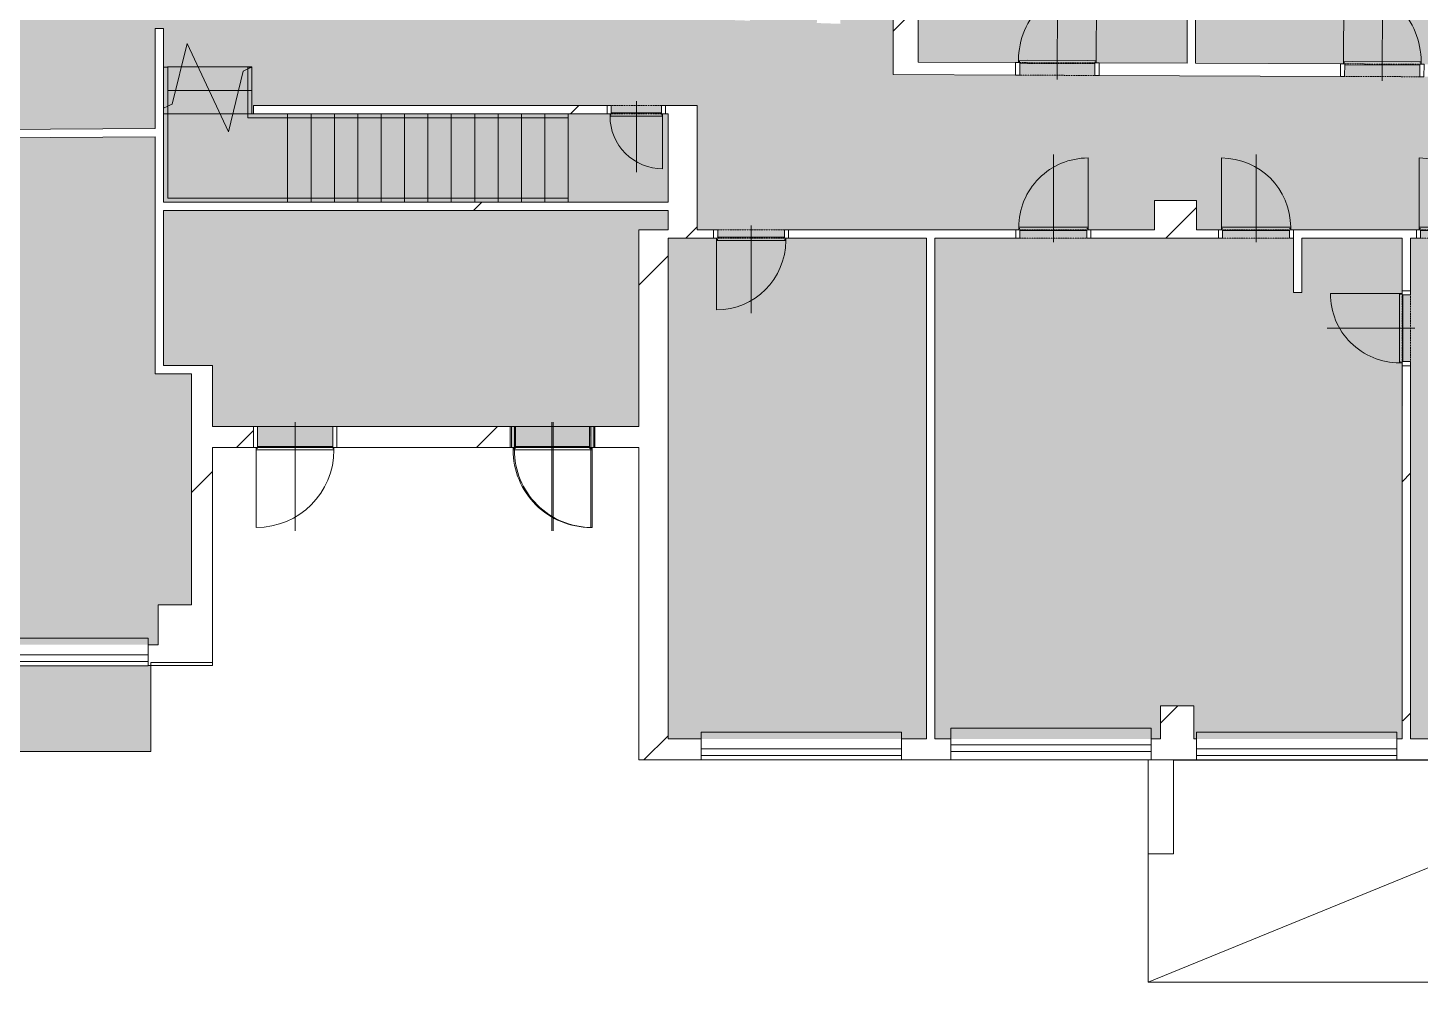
# Model space of a CAD drawing. Header units: millimetres. Extents: x -2665 to 226309, y -45352 to 20466.
# Drawn here: x 107644 to 124318, y -31726 to -20293 of the extents above; entities that cross this region are included whole.
import ezdxf

# ---------------------------------------------------------------- set-up
doc = ezdxf.new("R2010")
doc.units = ezdxf.units.MM
doc.linetypes.add('Čerchovaná se dvěma tečkami', pattern=[2.59, 1, -0.53, 0, -0.53, 0, -0.53])
for name, color, linetype, lineweight in [('A-DETL-GENF', 92, 'Continuous', 13), ('A-DETL-THIN', 151, 'Continuous', 13), ('A-DOOR', 31, 'Continuous', 13), ('A-DOOR-FRAM', 31, 'Continuous', 9), ('A-FLOR', 192, 'Continuous', 13), ('A-FLOR-HRAL', 11, 'Continuous', 13), ('A-GENM', 13, 'Continuous', 13), ('A-GLAZ', 151, 'Continuous', 13), ('A-WALL', 113, 'Continuous', 13), ('A-WALL-PATT', 111, 'Continuous', 9), ('S-COLS', 52, 'Continuous', 13), ('S-STRS', 31, 'Continuous', 13), ('S-STRS-MBND', 31, 'Continuous', 9)]:
    doc.layers.add(name, color=color, linetype=linetype, lineweight=lineweight)
pattern_1 = [(45, (92359, 0), (-7184.2, 7184.2), []), (45, (95233, -3e-12), (-7184.2, 7184.2), []), (45, (100980, -7e-12), (-4310.5, 10058), [4064, -2032, 67.06, -1964.94])]

# ---------------------------------------------------------------- blocks, each defined once
blk = doc.blocks.new('DVERE_1k_oblozka - DD03_01_800x1970_koupelna-1549492-Mapka _ závislý 14')
at = {"layer": 'A-DOOR', "lineweight": 9}
for p, q in [((-450, 53), (-400, 53)), ((-450, -47), (-450, 53)), ((-400, 53), (-400, -47)), ((0, 103), (0, -947)), ((400, 53), (450, 53)), ((400, -47), (400, 53)), ((450, 53), (450, -47)), ((-400, -47), (-450, -47)), ((-415, -47), (-415, -907)), ((-415, -62), (-400, -62)), ((-415, -77), (-415, -62)), ((415, -77), (-415, -77)), ((-400, -37), (400, -37)), ((305, -77), (-305, -77)), ((450, -47), (400, -47)), ((400, -62), (415, -62)), ((415, -77), (415, -47)), ((415, -62), (415, -77))]:
    blk.add_line(p, q, dxfattribs=at)
at = {"layer": 'A-DOOR', "linetype": 'Čerchovaná se dvěma tečkami', "lineweight": 9}
for p, q in [((-400, 53), (400, 53)), ((-400, -47), (400, -47))]:
    blk.add_line(p, q, dxfattribs=at)
at = {"layer": 'A-DOOR', "lineweight": 9}
blk.add_arc((-415, -77), 830, 270, 0, dxfattribs=at)
at = {"layer": 'A-DOOR-FRAM'}
for p, q in [((-450, 53), (-400, 53)), ((-400, 53), (-400, -47)), ((400, -47), (400, 53)), ((450, 53), (400, 53)), ((-400, -47), (-450, -47)), ((400, -47), (450, -47))]:
    blk.add_line(p, q, dxfattribs=at)
blk = doc.blocks.new('DVERE_1k_oblozka - DD03_01_900x1970_koupelna-1549502-Mapka _ závislý 14')
at = {"layer": 'A-DOOR', "lineweight": 9}
for p, q in [((-500, 78), (-450, 78)), ((-500, -72), (-500, 78)), ((-450, 78), (-450, -72)), ((0, 128), (0, -1072)), ((450, 78), (500, 78)), ((450, -72), (450, 78)), ((500, 78), (500, -72)), ((-450, -72), (-500, -72)), ((-465, -72), (-465, -1032)), ((-465, -87), (-450, -87)), ((-465, -102), (-465, -87)), ((465, -102), (-465, -102)), ((-450, -62), (450, -62)), ((355, -102), (-355, -102)), ((500, -72), (450, -72)), ((450, -87), (465, -87)), ((465, -102), (465, -72)), ((465, -87), (465, -102))]:
    blk.add_line(p, q, dxfattribs=at)
at = {"layer": 'A-DOOR', "linetype": 'Čerchovaná se dvěma tečkami', "lineweight": 9}
for p, q in [((-450, 78), (450, 78)), ((-450, -72), (450, -72))]:
    blk.add_line(p, q, dxfattribs=at)
at = {"layer": 'A-DOOR', "lineweight": 9}
blk.add_arc((-465, -102), 930, 270, 0, dxfattribs=at)
at = {"layer": 'A-DOOR-FRAM'}
for p, q in [((-500, 78), (-450, 78)), ((-450, 78), (-450, -72)), ((450, -72), (450, 78)), ((500, 78), (450, 78)), ((-450, -72), (-500, -72)), ((450, -72), (500, -72))]:
    blk.add_line(p, q, dxfattribs=at)
blk = doc.blocks.new('OKNO_2k_nadsvetlik - OKNO_2k_nadsvetlik 2400 x 1750-1972477-Mapka _ závislý 14')
at = {"layer": 'A-GLAZ', "color": 41, "lineweight": 9}
for p, q in [((-1200, 126), (1200, 126)), ((-1200, 25), (-1200, 126)), ((1200, 25), (-1200, 25)), ((-1200, 25), (1200, 25)), ((-1200, -55), (-1200, 25)), ((1200, 126), (1200, 25)), ((1200, 25), (1200, -55)), ((1200, -55), (-1200, -55))]:
    blk.add_line(p, q, dxfattribs=at)
blk = doc.blocks.new('parapet s nosem_vnitní - parapet s nosem_vnitní-V107-Mapka _ závislý 14')
at = {"layer": 'A-GENM', "color": 41, "lineweight": 9}
for p, q in [((-1200, -190), (-1200, 0)), ((1200, 0), (1200, -190)), ((-1200, -190), (-1200, -200)), ((-1200, -200), (1200, -200)), ((-1200, -200), (1200, -200)), ((1200, -200), (1200, -190))]:
    blk.add_line(p, q, dxfattribs=at)
blk = doc.blocks.new('OKNO_2k_nadsvetlik - OKNO_2k_nadsvetlik 2400 x 1750-1972492-Mapka _ závislý 14')
at = {"layer": 'A-GLAZ', "lineweight": 9}
for p, q in [((-1200, 126), (1200, 126)), ((-1200, 75), (-1200, 126)), ((1200, 75), (-1200, 75)), ((-1200, 75), (1200, 75)), ((-1200, -5), (-1200, 75)), ((1200, 126), (1200, 75)), ((1200, 75), (1200, -5)), ((1200, -5), (-1200, -5))]:
    blk.add_line(p, q, dxfattribs=at)
blk = doc.blocks.new('parapet s nosem_vnitní - parapet s nosem_vnitní-1280305-Mapka _ závislý 14')
at = {"layer": 'A-GENM', "lineweight": 9}
for p, q in [((-1200, -190), (-1200, 0)), ((1200, 0), (1200, -190)), ((-1200, -190), (-1200, -200)), ((-1200, -200), (1200, -200)), ((-1200, -200), (1200, -200)), ((1200, -200), (1200, -190))]:
    blk.add_line(p, q, dxfattribs=at)
blk = doc.blocks.new('OKNO_2k_nadsvetlik - OKNO_2k_nadsvetlik 2400 x 1800-2039437-Mapka _ závislý 14')
at = {"layer": 'A-GLAZ', "lineweight": 9}
for p, q in [((-1200, 126), (1200, 126)), ((-1200, 75), (-1200, 126)), ((1200, 75), (-1200, 75)), ((-1200, 75), (1200, 75)), ((-1200, -5), (-1200, 75)), ((1200, 126), (1200, 75)), ((1200, 75), (1200, -5)), ((1200, -5), (-1200, -5))]:
    blk.add_line(p, q, dxfattribs=at)
blk = doc.blocks.new('OKNO_2k_nadsvetlik - OKNO_2k_nadsvetlik 2400 x 1850-1972490-Mapka _ závislý 14')
at = {"layer": 'A-GLAZ', "lineweight": 9}
for p, q in [((-1200, 5), (1200, 5)), ((-1200, -75), (-1200, 5)), ((1200, 5), (1200, -75)), ((-1200, -75), (1200, -75)), ((-1200, -126), (-1200, -75)), ((1200, -75), (-1200, -75)), ((1200, -126), (-1200, -126)), ((1200, -75), (1200, -126))]:
    blk.add_line(p, q, dxfattribs=at)
blk = doc.blocks.new('parapet s nosem_vnitní - parapet s nosem_vnitní-V126-Mapka _ závislý 14')
at = {"layer": 'A-GENM', "lineweight": 9}
for p, q in [((1200, 200), (-1200, 200)), ((-1200, 200), (-1200, 190)), ((1200, 200), (-1200, 200)), ((-1200, 0), (-1200, 190)), ((1200, 190), (1200, 200)), ((1200, 190), (1200, 0))]:
    blk.add_line(p, q, dxfattribs=at)
blk = doc.blocks.new('DVERE_1k_oblozka - DD03_01_900x1970_koupelna-1549503-Mapka _ závislý 14')
at = {"layer": 'A-DOOR', "lineweight": 9}
for p, q in [((-465, 72), (-465, 1032)), ((0, -128), (0, 1072)), ((-450, 72), (-500, 72)), ((-500, 72), (-500, -78)), ((465, 102), (-465, 102)), ((-465, 102), (-465, 87)), ((-465, 87), (-450, 87)), ((-450, -78), (-450, 72)), ((-450, 62), (450, 62)), ((355, 102), (-355, 102)), ((450, 87), (465, 87)), ((500, 72), (450, 72)), ((450, 72), (450, -78)), ((465, 87), (465, 102)), ((465, 102), (465, 72)), ((500, -78), (500, 72)), ((-500, -78), (-450, -78)), ((450, -78), (500, -78))]:
    blk.add_line(p, q, dxfattribs=at)
at = {"layer": 'A-DOOR', "linetype": 'Čerchovaná se dvěma tečkami', "lineweight": 9}
for p, q in [((-450, 72), (450, 72)), ((-450, -78), (450, -78))]:
    blk.add_line(p, q, dxfattribs=at)
at = {"layer": 'A-DOOR', "lineweight": 9}
blk.add_arc((-465, 102), 930, 360, 90, dxfattribs=at)
at = {"layer": 'A-DOOR-FRAM'}
for p, q in [((-450, 72), (-500, 72)), ((-450, -78), (-450, 72)), ((450, 72), (450, -78)), ((450, 72), (500, 72)), ((-500, -78), (-450, -78)), ((500, -78), (450, -78))]:
    blk.add_line(p, q, dxfattribs=at)
blk = doc.blocks.new('DVERE_1k_oblozka - DD03_01_800x1970_koupelna-1549498-Mapka _ závislý 14')
at = {"layer": 'A-DOOR', "lineweight": 9}
for p, q in [((-415, 47), (-415, 907)), ((0, -103), (0, 947)), ((-400, 47), (-450, 47)), ((-450, 47), (-450, -53)), ((415, 77), (-415, 77)), ((-415, 77), (-415, 62)), ((-415, 62), (-400, 62)), ((-400, -53), (-400, 47)), ((-400, 37), (400, 37)), ((305, 77), (-305, 77)), ((400, 62), (415, 62)), ((450, 47), (400, 47)), ((400, 47), (400, -53)), ((415, 62), (415, 77)), ((415, 77), (415, 47)), ((450, -53), (450, 47)), ((-450, -53), (-400, -53)), ((400, -53), (450, -53))]:
    blk.add_line(p, q, dxfattribs=at)
at = {"layer": 'A-DOOR', "linetype": 'Čerchovaná se dvěma tečkami', "lineweight": 9}
for p, q in [((-400, 47), (400, 47)), ((-400, -53), (400, -53))]:
    blk.add_line(p, q, dxfattribs=at)
at = {"layer": 'A-DOOR', "lineweight": 9}
blk.add_arc((-415, 77), 830, 360, 90, dxfattribs=at)
at = {"layer": 'A-DOOR-FRAM'}
for p, q in [((-400, 47), (-450, 47)), ((-400, -53), (-400, 47)), ((400, 47), (400, -53)), ((400, 47), (450, 47)), ((-450, -53), (-400, -53)), ((450, -53), (400, -53))]:
    blk.add_line(p, q, dxfattribs=at)
blk = doc.blocks.new('DVERE_1k_oblozka - DD03_01_600x1970_koupelna-1549500-Mapka _ závislý 14')
at = {"layer": 'A-DOOR', "lineweight": 9}
for p, q in [((-315, 47), (-315, 707)), ((0, -103), (0, 747)), ((-300, 47), (-350, 47)), ((-350, 47), (-350, -53)), ((315, 77), (-315, 77)), ((-315, 77), (-315, 62)), ((-315, 62), (-300, 62)), ((-300, -53), (-300, 47)), ((-300, 37), (300, 37)), ((205, 77), (-205, 77)), ((300, 62), (315, 62)), ((350, 47), (300, 47)), ((300, 47), (300, -53)), ((315, 62), (315, 77)), ((315, 77), (315, 47)), ((350, -53), (350, 47)), ((-350, -53), (-300, -53)), ((300, -53), (350, -53))]:
    blk.add_line(p, q, dxfattribs=at)
at = {"layer": 'A-DOOR', "linetype": 'Čerchovaná se dvěma tečkami', "lineweight": 9}
for p, q in [((-300, 47), (300, 47)), ((-300, -53), (300, -53))]:
    blk.add_line(p, q, dxfattribs=at)
at = {"layer": 'A-DOOR', "lineweight": 9}
blk.add_arc((-315, 77), 630, 360, 90, dxfattribs=at)
at = {"layer": 'A-DOOR-FRAM'}
for p, q in [((-300, 47), (-350, 47)), ((-300, -53), (-300, 47)), ((300, 47), (300, -53)), ((300, 47), (350, 47)), ((-350, -53), (-300, -53)), ((350, -53), (300, -53))]:
    blk.add_line(p, q, dxfattribs=at)
blk = doc.blocks.new('DVERE_1k_oblozka - DD03_01_900x1970-1570596-Mapka _ závislý 14')
at = {"layer": 'A-DOOR', "lineweight": 9}
for p, q in [((0, 178), (0, -1122)), ((-500, 128), (-450, 128)), ((-500, -122), (-500, 128)), ((-450, 128), (-450, -122)), ((450, 128), (500, 128)), ((450, -122), (450, 128)), ((500, 128), (500, -122)), ((-450, -122), (-500, -122)), ((-465, -122), (-465, -1082)), ((-465, -137), (-450, -137)), ((-465, -152), (-465, -137)), ((465, -152), (-465, -152)), ((-450, -112), (450, -112)), ((355, -152), (-355, -152)), ((500, -122), (450, -122)), ((450, -137), (465, -137)), ((465, -152), (465, -122)), ((465, -137), (465, -152))]:
    blk.add_line(p, q, dxfattribs=at)
at = {"layer": 'A-DOOR', "linetype": 'Čerchovaná se dvěma tečkami', "lineweight": 9}
for p, q in [((-450, 128), (450, 128)), ((-450, -122), (450, -122))]:
    blk.add_line(p, q, dxfattribs=at)
at = {"layer": 'A-DOOR', "lineweight": 9}
blk.add_arc((-465, -152), 930, 270, 0, dxfattribs=at)
at = {"layer": 'A-DOOR-FRAM'}
for p, q in [((-500, 128), (-450, 128)), ((-450, 128), (-450, -122)), ((450, -122), (450, 128)), ((500, 128), (450, 128)), ((-450, -122), (-500, -122)), ((450, -122), (500, -122))]:
    blk.add_line(p, q, dxfattribs=at)
blk = doc.blocks.new('DVERE_1k_oblozka - DD03_01_900x1970-1570682-Mapka _ závislý 14')
at = {"layer": 'A-DOOR', "lineweight": 9}
h = blk.add_hatch(color=41, dxfattribs=at)
h.paths.add_polyline_path([(450, 122), (450, -128), (500, -128), (500, 122)])
h.paths.add_polyline_path([(-450, 122), (-500, 122), (-500, -128), (-450, -128)])
at = {"layer": 'A-DOOR', "color": 41, "lineweight": 9}
for p, q in [((-465, 122), (-465, 1082)), ((0, -178), (0, 1122)), ((-450, 122), (-500, 122)), ((-500, 122), (-500, -128)), ((-450, -128), (-450, 122)), ((355, 152), (-355, 152)), ((500, 122), (450, 122)), ((450, 122), (450, -128)), ((465, 152), (465, 122)), ((500, -128), (500, 122)), ((-500, -128), (-450, -128)), ((450, -128), (500, -128))]:
    blk.add_line(p, q, dxfattribs=at)
at = {"layer": 'A-DOOR', "color": 40, "lineweight": 9}
for p, q in [((465, 152), (-465, 152)), ((-465, 152), (-465, 137)), ((-465, 137), (-450, 137)), ((-437, 112), (450, 112)), ((450, 137), (465, 137)), ((465, 137), (465, 152))]:
    blk.add_line(p, q, dxfattribs=at)
at = {"layer": 'A-DOOR', "color": 41, "linetype": 'Čerchovaná se dvěma tečkami', "lineweight": 9}
for p, q in [((-450, 122), (450, 122)), ((-450, -128), (450, -128))]:
    blk.add_line(p, q, dxfattribs=at)
at = {"layer": 'A-DOOR', "color": 41, "lineweight": 9}
blk.add_arc((-465, 152), 930, 360, 90, dxfattribs=at)
at = {"layer": 'A-DOOR-FRAM', "color": 40}
for p, q in [((-450, 122), (-500, 122)), ((-450, -128), (-450, 122)), ((450, 122), (450, -128)), ((450, 122), (500, 122)), ((-500, -128), (-450, -128)), ((500, -128), (450, -128))]:
    blk.add_line(p, q, dxfattribs=at)
blk = doc.blocks.new('Typ horního madla - Horní madlo_Vnitřní_-1833894-Mapka _ závislý 14')
at = {"layer": 'A-FLOR-HRAL', "lineweight": 9}
for p, q in [((16960, -20763), (16910, -20763)), ((16910, -20763), (16910, -21257)), ((16960, -20763), (16960, -21233)), ((16910, -21257), (16960, -21233)), ((16910, -21257), (16910, -21323)), ((16910, -21323), (16910, -22382)), ((16960, -21233), (16960, -21323)), ((16960, -21323), (16960, -22332)), ((16960, -22332), (18116, -22332)), ((18116, -22332), (21756, -22332)), ((21756, -22332), (21756, -22382)), ((16910, -22382), (18116, -22382)), ((18116, -22382), (21756, -22382))]:
    blk.add_line(p, q, dxfattribs=at)
blk = doc.blocks.new('Typ horního madla - Horní madlo_Vnitřní_-1833909-Mapka _ závislý 14')
at = {"layer": 'A-FLOR-HRAL', "lineweight": 9}
for p, q in [((17969, -20763), (17919, -20763)), ((17919, -20786), (17969, -20763)), ((17919, -20763), (17919, -20786)), ((17919, -20786), (17919, -21248)), ((17969, -20763), (17969, -21248)), ((17969, -20763), (17969, -20763)), ((17919, -21248), (17919, -21373)), ((17969, -21248), (17969, -21323)), ((17969, -21323), (18116, -21323)), ((18116, -21323), (21756, -21323)), ((21756, -21323), (21756, -21373)), ((17919, -21373), (18116, -21373)), ((18116, -21373), (21756, -21373))]:
    blk.add_line(p, q, dxfattribs=at)
blk = doc.blocks.new('DVERE_1k_oblozka - DD03_01_900x1970-V188-Mapka _ závislý 14')
at = {"layer": 'A-DOOR', "lineweight": 9}
for p, q in [((-465, 122), (-465, 1082)), ((0, -178), (0, 1122)), ((-450, 122), (-500, 122)), ((-500, 122), (-500, -128)), ((465, 152), (-465, 152)), ((-465, 152), (-465, 137)), ((-465, 137), (-450, 137)), ((-450, -128), (-450, 122)), ((-450, 112), (437, 112)), ((355, 152), (-355, 152)), ((450, 137), (465, 137)), ((500, 122), (450, 122)), ((450, 122), (450, -128)), ((465, 137), (465, 152)), ((465, 152), (465, 122)), ((500, -128), (500, 122)), ((-500, -128), (-450, -128)), ((450, -128), (500, -128))]:
    blk.add_line(p, q, dxfattribs=at)
at = {"layer": 'A-DOOR', "linetype": 'Čerchovaná se dvěma tečkami', "lineweight": 9}
for p, q in [((-450, 122), (450, 122)), ((-450, -128), (450, -128))]:
    blk.add_line(p, q, dxfattribs=at)
at = {"layer": 'A-DOOR', "lineweight": 9}
blk.add_arc((-465, 152), 930, 360, 90, dxfattribs=at)
at = {"layer": 'A-DOOR-FRAM'}
for p, q in [((-450, 122), (-500, 122)), ((-450, -128), (-450, 122)), ((450, 122), (450, -128)), ((450, 122), (500, 122)), ((-500, -128), (-450, -128)), ((500, -128), (450, -128))]:
    blk.add_line(p, q, dxfattribs=at)

msp = doc.modelspace()

# ---------------------------------------------------------------- hatches: boundary and pattern name
at = {"layer": 'A-DETL-GENF', "lineweight": 9}
h = msp.add_hatch(color=1, dxfattribs=at)
h.paths.add_polyline_path([(91073.8, -28962.3), (91073.8, -27933.8), (90903.8, -27933.8), (90903.8, -28962.3)])
h.paths.add_polyline_path([(103728.8, -28962.3), (109118.5, -28962.3), (109118.5, -27933.8), (103728.8, -27933.8), (103728.8, -28334)])
h.paths.add_polyline_path([(91323.8, -28962.3), (103428.8, -28962.3), (103428.8, -27933.8), (97168.8, -27933.8), (97168.8, -27115.5), (97308.8, -27115.5), (97308.8, -26157.5), (91153.8, -26157.5), (91153.8, -27300), (91608.8, -27300), (91608.8, -27933.8), (91323.8, -27933.8), (91323.8, -28937.8)])
h.paths.add_polyline_path([(137401.3, -17205.8), (137401.3, -17200.8), (137101.3, -17205.8)])
h.paths.add_polyline_path([(134713.3, -17205.8), (134713.3, -17520.8), (134393.3, -17520.8), (134393.3, -17205.8)])
h.paths.add_polyline_path([(131838.7, -10581.5), (131838.7, -10577.1), (131438.7, -10577.1)])
h.paths.add_polyline_path([(121062.8, -28812.5), (121208, -28812.5), (121208, -28417.5), (121608, -28417.5), (121608, -28812.5), (124102.5, -28812.5), (124111.8, -24292.5), (124202.5, -24292.5), (124202.5, -28812.5), (127202.5, -28812.5), (127202.5, -28277.5), (127302.5, -28277.5), (127302.5, -27406.7), (127177.5, -27406.7), (127177.5, -22812.5), (125122.5, -22812.5), (125122.5, -22712.5), (126150, -22712.5), (126150, -22544.8), (126375, -22544.8), (126375, -22712.5), (127177.5, -22712.5), (127177.5, -22382.3), (127831.8, -22382.3), (127831.8, -22532.3), (127302.5, -22532.3), (127302.5, -27156.7), (130487.5, -27156.7), (130487.5, -22532.3), (128631.8, -22532.3), (128631.8, -22382.3), (129051.8, -22382.3), (129051.8, -20532.3), (128607.8, -20532.3), (128607.8, -20432.3), (133622.8, -20432.3), (133622.8, -19232.3), (133262.8, -19232.3), (133262.8, -19132.3), (133872.8, -19132.3), (133872.8, -19579.6), (136012.8, -19579.6), (136012.8, -19829.6), (136812.8, -19829.6), (136812.8, -19579.6), (138952.8, -19579.6), (138952.8, -19829.6), (139852.8, -19829.6), (139852.8, -19579.6), (141096.3, -19579.6), (141096.3, -17452.4), (140718, -17455.7), (140715.8, -17205.8), (140148.8, -17205.8), (140148.8, -17500.8), (139848.8, -17500.8), (139848.8, -17205.8), (137401.3, -17205.8), (137401.3, -17500.8), (137101.3, -17500.8), (137101.3, -17205.8), (133827.8, -17205.8), (133827.8, -17957.1), (131996.6, -17957.1), (131996.6, -17269.7), (130858.7, -17269.7), (130858.7, -17944.7), (130758.7, -17944.7), (130758.7, -17169.7), (131288.7, -17169.7), (131288.7, -13702.1), (131438.7, -13702.1), (131438.7, -16585.8), (131838.7, -16585.8), (131838.7, -16955.8), (133150.9, -16955.8), (133089.5, -12682.4), (132208.7, -12686.3), (132208.3, -12586.6), (133108.8, -12582.3), (133089.5, -10573), (131838.7, -10584.2), (131838.7, -10977.1), (131438.7, -10977.1), (131438.7, -12590.2), (131608.3, -12590.9), (131608.3, -12689.4), (131438.7, -12690.9), (131438.7, -12902.1), (131288.7, -12902.1), (131288.7, -12690.9), (130899.5, -12690.9), (130899.1, -12592.8), (131288.7, -12590.2), (131288.7, -10585.2), (131118.5, -10577.1), (131117.4, -10406.4), (131067.3, -10392.4), (131066.9, -10372.1), (129417.1, -10372.1), (129416.9, -10417.9), (129367.4, -10418.2), (129368.6, -10598.2), (128937.8, -10622.1), (128969.6, -12601.9), (129423.1, -12599.7), (129423.6, -12699.7), (128969.6, -12701.9), (129039.5, -17272.1), (127574.4, -17272.1), (127574.4, -17972.1), (127164.4, -17972.1), (127164.4, -17272.1), (127074.4, -17272.1), (127074.4, -17172.1), (128938, -17172.1), (128837.5, -10601.8), (125846.3, -10622.1), (125846.3, -11022.1), (125446.3, -11022.1), (125446.3, -16631.1), (125866.3, -16631.1), (125866.3, -17172.1), (126274.4, -17172.1), (126274.4, -17272.1), (126194.4, -17272.1), (126194.4, -20886.6), (124313.8, -20879.4), (124314.4, -20729.2), (126094.4, -20729.4), (126094.4, -17272.1), (125446.3, -17272.1), (125446.3, -17584.7), (121629.4, -17584.7), (121629.4, -20718.5), (123414.4, -20725.4), (123413.8, -20875.6), (120422.9, -20863.7), (120423.5, -20713.7), (121529.4, -20713.9), (121529.4, -17584.7), (118305.3, -17584.7), (118305.3, -20705.3), (119523.5, -20710.1), (119522.9, -20860.1), (118005.3, -20854.1), (118005.3, -20036.3), (117372.8, -20036.3), (117372.8, -20245.5), (117092.7, -20235.7), (117096.2, -20135.8), (117272.8, -20137.5), (117272.8, -19936.3), (118205.3, -19936.3), (118205.3, -17584.7), (115669.5, -17584.7), (115669.5, -18746.3), (116151.7, -18746.3), (116115.9, -20101.5), (116296.6, -20107.8), (116293.2, -20207.8), (115616.7, -20184.2), (115652.1, -18846.3), (115385.3, -18846.3), (115385.3, -18746.3), (115569.5, -18746.3), (115569.5, -16829.6), (113859.5, -16829.6), (113859.5, -18186.3), (114490.7, -18186.3), (114490.7, -18746.3), (114785.3, -18746.3), (114785.3, -18846.3), (114490.7, -18846.3), (114490.7, -19546.3), (111888.6, -19546.3), (111888.6, -15711.9), (111988.6, -15711.9), (111988.6, -16229.6), (113018.6, -16229.6), (113018.6, -15869.6), (113118.6, -15869.6), (113118.6, -16679.6), (115159.5, -16679.6), (115159.5, -15947.1), (114216.1, -15947.1), (114216.1, -15711.9), (114316.1, -15711.9), (114316.1, -15847.1), (115259.5, -15847.4), (115259.5, -16679.6), (115569.5, -16679.6), (115569.5, -15010.1), (114316.1, -15010.1), (114316.1, -15111.9), (114216.1, -15111.9), (114216.1, -15010.1), (111988.6, -15010.1), (111988.6, -15111.9), (111888.6, -15111.9), (111888.6, -14801.9), (111988.6, -14801.9), (111988.6, -14910.1), (114216.1, -14910.1), (114216.1, -14700.1), (114316.1, -14712.2), (114316.1, -14910.1), (115569.5, -14910.1), (115569.5, -13920.1), (114316.1, -13920.1), (114316.1, -14100.1), (114216.1, -14100.1), (114216.1, -13920.1), (111988.6, -13920.1), (111988.6, -14201.9), (111888.6, -14201.9), (111888.6, -11677.5), (110551.7, -11677.5), (110551.7, -18362.5), (110601.7, -18362.5), (110601.7, -19013.3), (110216.4, -19013.3), (110216.4, -18913.3), (110451.7, -18913.3), (110451.7, -18362.5), (110401.7, -18343.3), (110396.5, -16403.3), (109521.3, -16403.3), (109521.3, -16443.3), (109186.7, -16443.3), (109186.7, -18243.3), (109266.7, -18243.3), (109266.7, -18913.3), (109416.4, -18913.3), (109416.4, -19013.3), (108394.5, -19013.3), (108394.5, -18913.3), (109166.7, -18913.3), (109166.7, -18343.3), (109086.7, -18343.3), (109086.7, -16443.3), (106344.5, -16443.3), (106344.5, -18913.3), (107694.5, -18913.3), (107681.3, -19013.3), (106344.5, -19013.3), (106344.5, -19651.8), (105195, -19656.1), (105195, -19506.1), (105894.5, -19503.5), (105894.5, -19143.3), (106194.5, -19143.3), (106194.5, -16443.3), (103591.3, -16443.3), (103573.7, -16843.3), (103191.3, -16843.3), (103191.3, -16443.3), (101828.6, -16443.3), (101828.6, -19518.9), (104394.4, -19509.3), (104394.4, -19659.2), (100979.2, -19671.9), (100978.6, -19522.1), (101728.6, -19518.9), (101728.6, -16443.3), (97616.3, -16443.3), (97616.3, -19534.9), (100178.6, -19525.3), (100179.2, -19675.1), (97516.3, -19685.2), (97516.3, -16843.3), (97181.3, -16843.3), (97181.3, -16143.3), (98452, -16140.2), (98452, -15478.3), (98792, -15478.3), (98792, -9996.2), (98382, -9996.2), (98382, -9446.2), (98792, -9446.2), (98792, -6966.2), (98362, -6966.2), (98362, -6451.2), (98792, -6451.2), (98792, -3625), (98102, -3625), (98102, -3525), (98792, -3525), (98792, -886.8), (98259.2, -886.8), (98259.2, -431.8), (92807, -431.8), (92807, -871.8), (92372, -890.9), (92372, -6443.2), (92792, -6443.2), (92792, -6963.2), (92372, -6963.2), (92372, -9240.2), (96965.4, -9183.6), (96965.4, -5995), (97054.8, -5994.7), (97069, -10326.7), (96969.2, -10327.1), (96965.4, -9283.6), (92807, -9340.2), (92807, -9908.2), (92372, -9908.2), (92372, -14261), (96982, -14199.3), (96972, -11127.1), (97071.8, -11126.7), (97082, -14299.3), (95675, -14319.1), (95675, -14534.9), (95575, -14534.9), (95575, -14319.1), (92017, -14376.8), (92017, -15446.9), (92041, -15451.8), (92042, -15451.8), (92827, -15451.8), (92827, -16130), (95120.1, -16130), (95120.1, -15402.4), (95675, -15402.4), (95665.1, -20050), (95515.1, -20050), (95515.1, -16430), (91568.8, -16430), (91568.8, -16830), (91153.8, -16830), (91153.8, -21265), (95515.1, -21265), (95515.1, -20850), (95665.1, -20850), (95665.1, -21265), (96008.8, -21265), (96008.8, -21415), (94358.2, -21415), (94358.2, -21575), (94258.2, -21575), (94258.2, -21415), (91568.8, -21415), (91568.8, -21665), (91153.8, -21665), (91173.4, -25857.5), (94258.2, -25857.5), (94258.2, -22375), (94358.2, -22375), (94358.2, -25857.5), (97508.8, -25857.5), (97508.8, -21415), (96808.8, -21415), (96808.8, -21265), (97608.8, -21265), (97608.8, -21571.7), (99030.2, -21563.2), (99030.8, -21662.9), (97608.8, -21671.7), (97608.8, -27683.8), (100608.8, -27683.8), (100608.8, -21653.1), (99830.8, -21653.1), (99830.2, -21557.9), (102110.2, -21543.7), (102110.2, -21643.7), (100708.8, -21653.1), (100708.8, -27683.8), (103508.8, -27683.8), (103508.8, -24224.3), (103608.8, -24224.3), (103608.8, -27683.8), (106408.8, -27683.8), (106408.8, -21617), (103608.8, -21635.1), (103608.8, -23424.3), (103508.8, -23424.3), (103508.8, -21635.1), (102910.7, -21634.4), (102910.8, -21538.8), (103227, -21523.1), (103227, -21212), (103727, -21212), (103727, -21533.7), (109168.5, -21499.9), (109168.5, -20299.4), (109268.5, -20299.4), (109268.5, -22382.5), (115311.7, -22382.5), (115311.7, -21322.5), (115231.7, -21322.5), (115231.7, -21222.5), (115661.7, -21222.5), (115661.7, -22712.5), (115905.7, -22712.5), (115896.5, -22812.5), (115311.7, -22812.5), (115311.7, -28812.5), (118405.7, -28812.5), (118405.7, -22812.5), (116705.7, -22812.5), (116705.7, -22712.5), (119525.7, -22712.5), (119525.7, -22812.5), (118505.7, -22812.5), (118505.7, -28812.5), (121031.1, -28812.5)])
h.paths.add_polyline_path([(106508.8, -27683.8), (109205.7, -27683.8), (109205.7, -27206.6), (109605.7, -27206.6), (109605.7, -24439.4), (109168.5, -24439.4), (109168.5, -21599.9), (106508.8, -21617), (106508.8, -26063.7)])
h.paths.add_polyline_path([(132327, -27156.7), (133622.8, -27156.7), (133622.8, -22765.8), (133207.8, -22765.8), (133207.8, -22365.8), (133622.8, -22365.8), (133622.8, -20532.3), (129151.8, -20532.3), (129151.8, -22382.3), (130612.5, -22382.3), (130612.5, -27156.7)])
h.paths.add_polyline_path([(113485.7, -25319.4), (114370.7, -25319.4), (114385.7, -25069.4), (114961.7, -25069.4), (114961.7, -22712.5), (115311.7, -22712.5), (115311.7, -22482.5), (109268.5, -22482.5), (109268.5, -24339.4), (109855.7, -24339.4), (109855.7, -25069.4), (110395.7, -25069.4), (110395.7, -25319.4), (111295.7, -25319.4), (111295.7, -25069.4), (113485.7, -25069.4)])
h.paths.add_polyline_path([(124102.5, -23492.5), (124102.5, -22812.5), (122902.5, -22812.5), (122902.5, -23462.5), (122802.5, -23462.5), (122802.5, -22812.5), (122752.5, -22812.5), (122752.5, -22712.5), (124322.5, -22712.5), (124322.5, -22812.5), (124202.5, -22812.5), (124202.5, -23492.5), (124111.8, -23492.5)])
h.paths.add_polyline_path([(121638.2, -22812.5), (120325.7, -22812.5), (120325.7, -22712.5), (121138.2, -22712.5), (121138.2, -22362.5), (121638.2, -22362.5), (121638.2, -22712.5), (121952.5, -22712.5), (121952.5, -22812.5), (121902.5, -22812.5)])
h.paths.add_polyline_path([(110346.7, -21322.5), (110346.7, -21222.5), (114631.7, -21222.5), (114631.7, -21322.5), (111788.9, -21322.5)])
h.paths.add_polyline_path([(116015.9, -20098), (116049, -18846.3), (115752.1, -18846.3), (115719.3, -20087.7), (115896.5, -20093.9)])
h.paths.add_polyline_path([(114390.7, -19446.3), (114390.7, -18286.3), (113190.7, -18286.3), (113190.7, -18686.3), (113090.7, -18686.3), (113090.7, -18286.3), (111988.6, -18286.3), (111988.6, -19446.3), (113090.7, -19446.3), (113090.7, -19286.3), (113190.7, -19286.3), (113190.7, -19446.3), (114363.7, -19446.3)])
h.paths.add_polyline_path([(132462.8, -19232.3), (128967.8, -19232.3), (128967.8, -19132.3), (132462.8, -19132.3)])
h.paths.add_polyline_path([(113190.7, -18186.3), (113559.5, -18186.3), (113559.5, -16779.6), (113018.6, -16779.6), (113018.6, -16329.6), (111988.6, -16329.6), (111988.6, -18186.3), (113090.7, -18186.3)])
h.paths.add_polyline_path([(132096.6, -17857.1), (133727.8, -17857.1), (133727.8, -17205.8), (132096.6, -17205.8), (132096.6, -17269.7)])
h.paths.add_polyline_path([(115919.5, -17334.7), (115984.5, -17334.7), (115984.5, -4240.9), (115919.5, -4240.9), (115896.5, -11621.2), (115819.5, -11605.8), (115569.5, -11605.8), (115569.5, -11479.2), (113186.3, -11479.2), (113186.3, -11379.2), (115569.5, -11379.2), (115569.5, -10845.8), (115523.8, -10845.8), (115523.8, -10445.8), (115569.5, -10445.8), (115569.5, -4240.9), (109161.9, -4240.9), (109161.9, -16143.3), (109521.3, -16143.3), (109521.3, -16253.3), (110401.7, -16253.3), (110401.7, -11527.5), (111888.6, -11527.5), (111888.6, -11379.2), (112386.3, -11379.2), (112386.3, -11479.2), (111988.6, -11479.2), (111988.6, -13770.1), (115569.5, -13770.1), (115569.5, -12505.8), (115896.5, -12486.6), (115919.5, -12480.8), (115919.5, -17323.9)])
h.paths.add_polyline_path([(140148.8, -17205.8), (140148.8, -17200.8), (139848.8, -17205.8)])
h.paths.add_polyline_path([(133250.9, -16955.8), (134471.3, -16955.8), (134471.3, -16555.8), (134871.3, -16555.8), (134887.5, -16955.8), (140446.3, -16955.8), (140446.3, -16583.6), (140846.3, -16583.6), (140846.3, -10920.5), (140446.3, -10920.5), (140446.3, -10523.2), (134859.3, -10564.9), (134859.3, -11196.4), (134765.2, -11196.3), (134762.9, -10951.7), (134442, -10951.7), (134439.3, -10563.9), (134288.5, -10564.9), (134287.3, -10384.9), (133187.3, -10392.4), (133174.3, -10932.6), (133192.8, -10917.8), (133219.1, -13547.4), (134786.6, -13507.5), (134786.6, -11997.1), (134872.6, -11997.2), (134871.3, -13605.3), (133219.1, -13647.4)])
h.paths.add_polyline_path([(92042, -16140), (92041, -16130), (92041, -16140)])
h.paths.add_polyline_path([(95575, -15384.9), (95575.1, -15334.9), (95675, -15334.9), (95665.1, -15384.9), (95575.1, -15384.9)])
h.paths.add_polyline_path([(96952.2, -5195), (96946.7, -3525), (97302, -3525), (97302, -3625), (97047, -3625), (97047, -5194.7)])
at = {"layer": 'A-WALL-PATT'}
h = msp.add_hatch(dxfattribs=at)
h.set_pattern_fill('FP_19', color=256, angle=45, style=0, pattern_type=2)
h.set_pattern_definition(pattern_1)
h.paths.add_polyline_path([(121629.4, -20718.5), (121629.4, -17584.7), (121529.4, -17584.7), (121529.4, -20718.1)])
h = msp.add_hatch(dxfattribs=at)
h.set_pattern_fill('FP_19', color=256, angle=45, style=0, pattern_type=2)
h.set_pattern_definition(pattern_1)
h.paths.add_polyline_path([(118305.3, -20705.3), (118305.3, -19936.3), (118005.3, -19936.3), (118005.3, -20704.1), (118205.3, -20704.9)])
h = msp.add_hatch(dxfattribs=at)
h.set_pattern_fill('FP_19', color=256, angle=45, style=0, pattern_type=2)
h.set_pattern_definition(pattern_1)
h.paths.add_polyline_path([(109268.5, -24439.4), (109268.5, -20299.4), (109168.5, -20299.4), (109168.5, -24439.4)])
h = msp.add_hatch(dxfattribs=at)
h.set_pattern_fill('FP_28', color=256, angle=45, style=0, pattern_type=2)
h.set_pattern_definition([(44.772, (92359, 0), (-7155.6, 7212.7), []), (44.772, (95233, -11), (-7155.6, 7212.7), []), (44.772, (100980, -34), (-4270.5, 10075), [4064, -2032, 67.1, -1964.9])])
h.paths.add_polyline_path([(126094.4, -20886.2), (126094.4, -20736.2), (124364.4, -20736.2), (124364.4, -20879.3)])
h.paths.add_polyline_path([(123363.8, -20875.4), (123363.8, -20725.4), (120473.5, -20718.5), (120473.5, -20863.9), (121629.4, -20868.5)])
h.paths.add_polyline_path([(119472.9, -20859.9), (119472.9, -20709.9), (118005.3, -20705.3), (118005.3, -20854.1), (118305.3, -20855.3)])
h = msp.add_hatch(dxfattribs=at)
h.set_pattern_fill('FP_19', color=256, angle=45, style=0, pattern_type=2)
h.set_pattern_definition(pattern_1)
h.paths.add_polyline_path([(115281.7, -21322.5), (115661.7, -21322.5), (115661.7, -21222.5), (115281.7, -21222.5)])
h.paths.add_polyline_path([(114581.7, -21322.5), (114581.7, -21222.5), (110346.7, -21222.5), (110346.7, -21322.5), (111788.9, -21322.5)])
h = msp.add_hatch(dxfattribs=at)
h.set_pattern_fill('FP_19', color=256, angle=45, style=0, pattern_type=2)
h.set_pattern_definition(pattern_1)
h.paths.add_polyline_path([(115311.7, -22712.5), (115661.7, -22712.5), (115661.7, -21322.5), (115311.7, -21322.5), (115311.7, -22482.5)])
h = msp.add_hatch(dxfattribs=at)
h.set_pattern_fill('FP_27', color=256, angle=45, style=0, pattern_type=2)
h.set_pattern_definition([(45.356, (92359, 0), (-7228.7, 7139.4), []), (45.356, (95233, 18), (-7228.7, 7139.4), []), (45.356, (100980, 54), (-4373, 10031), [4064, -2032, 67, -1965])])
h.paths.add_polyline_path([(97608.8, -21671.7), (98980.8, -21662.9), (98980.2, -21563.2), (97608.8, -21571.7), (97608.8, -21663.2)])
h.paths.add_polyline_path([(99880.8, -21657.6), (102060.8, -21644.1), (102060.2, -21544.1), (99880.2, -21557.9), (99880.8, -21653.1)])
h.paths.add_polyline_path([(102960.8, -21638.5), (109168.5, -21599.9), (109168.5, -21499.9), (103727, -21533.7), (103727, -21562), (103227, -21562), (103227, -21536.8), (102960.1, -21538.5), (102960.3, -21562)])
h = msp.add_hatch(dxfattribs=at)
h.set_pattern_fill('FP_19', color=256, angle=45, style=0, pattern_type=2)
h.set_pattern_definition(pattern_1)
h.paths.add_polyline_path([(115311.7, -22482.5), (115311.7, -22382.5), (109268.5, -22382.5), (109268.5, -22482.5), (111788.9, -22482.5)])
h = msp.add_hatch(dxfattribs=at)
h.set_pattern_fill('FP_19', color=256, angle=45, style=0, pattern_type=2)
h.set_pattern_definition(pattern_1)
h.paths.add_polyline_path([(114961.7, -29062.5), (115311.7, -29062.5), (115311.7, -22712.5), (114961.7, -22712.5), (114961.7, -28812.5)])
h = msp.add_hatch(dxfattribs=at)
h.set_pattern_fill('FP_19', color=256, angle=45, style=0, pattern_type=2)
h.set_pattern_definition(pattern_1)
h.paths.add_polyline_path([(124272.5, -22812.5), (124272.5, -22712.5), (122802.5, -22712.5), (122802.5, -22812.5), (124202.5, -22812.5)])
h.paths.add_polyline_path([(115311.7, -22812.5), (115855.7, -22812.5), (115855.7, -22712.5), (115311.7, -22712.5)])
h.paths.add_polyline_path([(116755.7, -22812.5), (119475.7, -22812.5), (119475.7, -22712.5), (116755.7, -22712.5)])
h.paths.add_polyline_path([(125172.5, -22812.5), (127177.5, -22812.5), (127177.5, -22712.5), (125172.5, -22712.5)])
h.paths.add_polyline_path([(121902.5, -22812.5), (121902.5, -22712.5), (120375.7, -22712.5), (120375.7, -22812.5)])
h = msp.add_hatch(dxfattribs=at)
h.set_pattern_fill('FP_19', color=256, angle=45, style=0, pattern_type=2)
h.set_pattern_definition(pattern_1)
h.paths.add_polyline_path([(118505.7, -28812.5), (118505.7, -22812.5), (118405.7, -22812.5), (118405.7, -28812.5)])
h = msp.add_hatch(dxfattribs=at)
h.set_pattern_fill('FP_19', color=256, angle=45, style=0, pattern_type=2)
h.set_pattern_definition(pattern_1)
h.paths.add_polyline_path([(122802.5, -23462.5), (122902.5, -23462.5), (122902.5, -22812.5), (122802.5, -22812.5)])
h = msp.add_hatch(dxfattribs=at)
h.set_pattern_fill('FP_19', color=256, angle=45, style=0, pattern_type=2)
h.set_pattern_definition(pattern_1)
h.paths.add_polyline_path([(124202.5, -28812.5), (124202.5, -24342.5), (124102.5, -24342.5), (124111.8, -28812.5)])
h.paths.add_polyline_path([(124102.5, -23442.5), (124202.5, -23442.5), (124202.5, -22812.5), (124102.5, -22812.5)])
h = msp.add_hatch(dxfattribs=at)
h.set_pattern_fill('FP_20', color=256, angle=45, style=0, pattern_type=2)
h.set_pattern_definition(pattern_1)
h.paths.add_polyline_path([(109268.5, -24339.4), (109268.5, -24439.4), (109605.7, -24439.4), (109605.7, -24339.4)])
h = msp.add_hatch(dxfattribs=at)
h.set_pattern_fill('FP_19', color=256, angle=45, style=0, pattern_type=2)
h.set_pattern_definition(pattern_1)
h.paths.add_polyline_path([(109855.7, -27683.8), (109855.7, -24339.4), (109605.7, -24339.4), (109605.7, -27683.8)])
h = msp.add_hatch(dxfattribs=at)
h.set_pattern_fill('FP_19', color=256, angle=45, style=0, pattern_type=2)
h.set_pattern_definition(pattern_1)
h.paths.add_polyline_path([(114435.7, -25319.4), (114961.7, -25319.4), (114961.7, -25069.4), (114435.7, -25069.4)])
h.paths.add_polyline_path([(109855.7, -25319.4), (110345.7, -25319.4), (110345.7, -25069.4), (109855.7, -25069.4)])
h.paths.add_polyline_path([(111788.9, -25319.4), (113420.7, -25319.4), (113420.7, -25069.4), (111345.7, -25069.4), (111345.7, -25319.4)])
h = msp.add_hatch(dxfattribs=at)
h.set_pattern_fill('FP_19', color=256, angle=45, style=0, pattern_type=2)
h.set_pattern_definition(pattern_1)
h.paths.add_polyline_path([(109205.7, -27683.8), (109605.7, -27683.8), (109605.7, -27206.6), (109205.7, -27206.6)])
h = msp.add_hatch(dxfattribs=at)
h.set_pattern_fill('FP_19', color=256, angle=45, style=0, pattern_type=2)
h.set_pattern_definition(pattern_1)
h.paths.add_polyline_path([(97731.6, -27933.8), (97731.6, -27683.8), (97608.8, -27683.8), (97608.8, -27933.8)])
h.paths.add_polyline_path([(109855.7, -27933.8), (109855.7, -27683.8), (109083.4, -27683.8), (109083.4, -27933.8), (109605.7, -27933.8)])
h.paths.add_polyline_path([(100708.8, -27933.8), (100731.6, -27933.8), (100708.8, -27683.8), (100131.6, -27683.8), (100131.6, -27933.8), (100608.8, -27933.8)])
h.paths.add_polyline_path([(103573.7, -27933.8), (103728.8, -27933.8), (103728.8, -27683.8), (103131.6, -27683.8), (103131.6, -27933.8), (103508.8, -27933.8)])
h.paths.add_polyline_path([(106683.4, -27933.8), (106683.4, -27683.8), (106128.8, -27683.8), (106128.8, -27933.8), (106508.8, -27933.8)])
h = msp.add_hatch(dxfattribs=at)
h.set_pattern_fill('FP_21', color=256, angle=45, style=0, pattern_type=2)
h.set_pattern_definition(pattern_1)
h.paths.add_polyline_path([(121208, -28812.5), (121608, -28812.5), (121608, -28417.5), (121208, -28417.5)])
h = msp.add_hatch(dxfattribs=at)
h.set_pattern_fill('FP_19', color=256, angle=45, style=0, pattern_type=2)
h.set_pattern_definition(pattern_1)
h.paths.add_polyline_path([(115708, -29062.5), (115708, -28812.5), (115311.7, -28812.5), (115311.7, -29062.5)])
h.paths.add_polyline_path([(118108, -29062.5), (118698, -29062.5), (118698, -28812.5), (118108, -28812.5), (118108, -29012.5)])
h.paths.add_polyline_path([(127202.5, -29062.5), (127202.5, -28812.5), (127038, -28812.5), (127038, -29062.5)])
h.paths.add_polyline_path([(121608, -29062.5), (121638, -29062.5), (121638, -28812.5), (121098, -28812.5), (121098, -29062.5), (121362.8, -29062.5)])
h.paths.add_polyline_path([(124038, -29062.5), (124638, -29062.5), (124638, -28812.5), (124038, -28827), (124038, -29012.5)])
h = msp.add_hatch(dxfattribs=at)
h.set_pattern_fill('FP_19', color=256, angle=45, style=0, pattern_type=2)
h.set_pattern_definition(pattern_1)
h.paths.add_polyline_path([(121062.8, -30187.5), (121362.8, -30187.5), (121362.8, -29062.5), (121062.8, -29063.5), (121062.8, -29469.1)])
at = {"layer": 'S-COLS', "lineweight": 9}
h = msp.add_hatch(dxfattribs=at)
h.set_pattern_fill('FP_61', color=256, style=0, pattern_type=2)
h.set_pattern_definition([(45, (92359, 0), (-7184.2, 7184.2), []), (45, (95233, 0), (-7184.2, 7184.2), []), (45, (100980, 0), (-4310.5, 10058), [4064, -2032, 67.1, -1964.9])])
h.paths.add_polyline_path([(121138.2, -22362.5), (121138.2, -22712.5), (121638.2, -22712.5), (121638.2, -22362.5)])

# ---------------------------------------------------------------- linework, layer by layer
at = {"layer": 'A-DETL-THIN', "lineweight": 9}
for p, q in [((109855.7, -27896.6), (109855.7, -25319.4)), ((109855.7, -25319.4), (114961.7, -25319.4)), ((114961.7, -25319.4), (114961.7, -29062.5)), ((109118.5, -28962.3), (109118.5, -27896.6)), ((109118.5, -27896.6), (109855.7, -27896.6)), ((90903.8, -28962.3), (109118.5, -28962.3)), ((114961.7, -29062.5), (127552.5, -29062.5))]:
    msp.add_line(p, q, dxfattribs=at)
at = {"layer": 'A-FLOR', "lineweight": 9}
for p, q in [((121062.8, -31726.4), (127567.8, -29066.4)), ((121362.8, -29066.4), (127567.8, -29066.4)), ((121062.8, -31726.4), (121062.8, -30187.5)), ((133747.8, -31726.4), (121062.8, -31726.4))]:
    msp.add_line(p, q, dxfattribs=at)
at = {"layer": 'A-WALL', "lineweight": 9}
for p, q in [((118305.3, -20705.3), (118305.3, -17584.7)), ((121529.4, -17584.7), (121529.4, -20718.1)), ((121629.4, -20718.5), (121629.4, -17584.7)), ((118005.3, -20036.3), (118005.3, -20854.1)), ((109268.5, -20299.4), (109168.5, -20299.4)), ((109168.5, -20299.4), (109168.5, -21499.9)), ((109268.5, -21042.5), (109268.5, -20299.4)), ((119473.5, -20709.9), (118305.3, -20705.3)), ((121529.4, -20718.1), (120473.5, -20713.9)), ((123364.4, -20725.4), (121629.4, -20718.5)), ((118005.3, -20854.1), (119472.9, -20859.9)), ((120472.9, -20863.9), (123363.8, -20875.4)), ((109268.5, -22382.5), (109268.5, -21256.8)), ((114581.7, -21222.5), (110346.7, -21222.5)), ((110346.7, -21222.5), (110346.7, -21322.5)), ((110346.7, -21322.5), (114581.7, -21322.5)), ((115661.7, -21222.5), (115281.7, -21222.5)), ((115281.7, -21322.5), (115311.7, -21322.5)), ((115311.7, -21322.5), (115311.7, -22382.5)), ((115661.7, -22712.5), (115661.7, -21222.5)), ((109168.5, -21499.9), (103727, -21533.7)), ((106508.8, -21616.4), (109168.5, -21599.9)), ((109168.5, -21599.9), (109168.5, -24439.4)), ((115311.7, -22382.5), (109268.5, -22382.5)), ((109268.5, -24339.4), (109268.5, -22482.5)), ((109268.5, -22482.5), (115311.7, -22482.5)), ((115311.7, -22482.5), (115311.7, -22712.5)), ((114961.7, -22712.5), (114961.7, -25069.4)), ((115311.7, -22712.5), (114961.7, -22712.5)), ((115311.7, -22812.5), (115855.7, -22812.5)), ((115311.7, -28812.5), (115311.7, -22812.5)), ((115855.7, -22712.5), (115661.7, -22712.5)), ((119475.7, -22712.5), (116755.7, -22712.5)), ((116755.7, -22812.5), (118405.7, -22812.5)), ((118405.7, -22812.5), (118405.7, -28812.5)), ((118505.7, -22812.5), (119475.7, -22812.5)), ((118505.7, -28812.5), (118505.7, -22812.5)), ((121138.2, -22712.5), (120375.7, -22712.5)), ((120375.7, -22812.5), (121902.5, -22812.5)), ((121902.5, -22712.5), (121638.2, -22712.5)), ((124272.5, -22712.5), (122802.5, -22712.5)), ((122802.5, -22812.5), (122802.5, -23462.5)), ((122902.5, -22812.5), (124102.5, -22812.5)), ((122902.5, -23462.5), (122902.5, -22812.5)), ((124102.5, -22812.5), (124102.5, -23442.5)), ((124202.5, -23442.5), (124202.5, -22812.5)), ((124202.5, -22812.5), (124272.5, -22812.5)), ((122802.5, -23462.5), (122902.5, -23462.5)), ((109855.7, -24339.4), (109268.5, -24339.4)), ((109855.7, -25069.4), (109855.7, -24339.4)), ((124102.5, -24342.5), (124102.5, -28812.5)), ((124202.5, -28812.5), (124202.5, -24342.5)), ((109168.5, -24439.4), (109605.7, -24439.4)), ((109605.7, -24439.4), (109605.7, -27206.6)), ((110345.7, -25069.4), (109855.7, -25069.4)), ((110395.7, -25069.4), (111295.7, -25069.4)), ((113420.7, -25069.4), (111345.7, -25069.4)), ((113485.7, -25069.4), (114370.7, -25069.4)), ((114961.7, -25069.4), (114435.7, -25069.4)), ((109855.7, -27933.8), (109855.7, -25319.4)), ((109855.7, -25319.4), (110345.7, -25319.4)), ((111345.7, -25319.4), (113420.7, -25319.4)), ((114435.7, -25319.4), (114961.7, -25319.4)), ((114961.7, -25319.4), (114961.7, -29062.5)), ((109605.7, -27206.6), (109205.7, -27206.6)), ((109205.7, -27206.6), (109205.7, -27683.8)), ((109205.7, -27683.8), (109083.4, -27683.8)), ((109083.4, -27933.8), (109855.7, -27933.8)), ((121208, -28417.5), (121208, -28812.5)), ((121608, -28417.5), (121208, -28417.5)), ((121608, -28812.5), (121608, -28417.5)), ((115708, -28812.5), (115311.7, -28812.5)), ((118405.7, -28812.5), (118108, -28812.5)), ((118698, -28812.5), (118505.7, -28812.5)), ((121208, -28812.5), (121098, -28812.5)), ((121638, -28812.5), (121608, -28812.5)), ((124102.5, -28812.5), (124038, -28812.5)), ((124638, -28812.5), (124202.5, -28812.5)), ((114961.7, -29062.5), (115708, -29062.5)), ((118108, -29062.5), (118698, -29062.5)), ((121062.8, -29063.5), (121062.8, -30187.5)), ((121362.8, -29062.5), (121638, -29062.5)), ((121362.8, -30187.5), (121362.8, -29062.5)), ((124038, -29062.5), (124638, -29062.5)), ((121062.8, -30187.5), (121362.8, -30187.5))]:
    msp.add_line(p, q, dxfattribs=at)
at = {"layer": 'S-COLS', "lineweight": 9}
for p, q in [((121638.2, -22362.5), (121138.2, -22362.5)), ((121138.2, -22362.5), (121138.2, -22712.5)), ((121638.2, -22712.5), (121638.2, -22362.5))]:
    msp.add_line(p, q, dxfattribs=at)
at = {"layer": 'S-STRS', "lineweight": 9}
for p, q in [((109482.7, -20762.5), (109318.9, -20762.5)), ((109482.7, -20762.5), (109318.9, -20762.5)), ((110328.5, -20762.5), (109683.3, -20762.5)), ((110328.5, -20762.5), (109683.3, -20762.5)), ((109268.5, -21042.5), (109268.5, -21256.8)), ((109414.6, -21042.5), (109318.9, -21042.5)), ((109414.6, -21042.5), (109318.9, -21042.5)), ((110166.5, -21042.5), (109813.9, -21042.5)), ((110166.5, -21042.5), (109813.9, -21042.5)), ((110098.5, -21322.5), (109944.4, -21322.5)), ((110098.5, -21322.5), (109944.4, -21322.5))]:
    msp.add_line(p, q, dxfattribs=at)
at = {"layer": 'S-STRS-MBND'}
for p, q in [((109374.5, -21207.4), (109551.4, -20479.6)), ((109551.4, -20479.6), (110045.7, -21539.6)), ((109683.3, -20762.5), (109482.7, -20762.5)), ((109683.3, -20762.5), (109482.7, -20762.5)), ((110045.7, -21539.6), (110222.5, -20811.9)), ((110222.5, -20811.9), (110328.5, -20762.5)), ((110328.5, -20762.5), (110328.5, -21322.5)), ((109813.9, -21042.5), (109414.6, -21042.5)), ((109813.9, -21042.5), (109414.6, -21042.5)), ((110328.5, -21042.5), (110166.5, -21042.5)), ((110328.5, -21042.5), (110166.5, -21042.5)), ((109268.5, -21256.8), (109268.5, -21322.5)), ((109268.5, -21322.5), (109268.5, -22382.5)), ((109944.4, -21322.5), (109268.5, -21322.5)), ((109944.4, -21322.5), (109268.5, -21322.5)), ((109318.9, -21233.3), (109374.5, -21207.4)), ((110328.5, -21322.5), (110098.5, -21322.5)), ((110328.5, -21322.5), (110098.5, -21322.5)), ((110755.7, -21322.5), (110328.5, -21322.5)), ((110755.7, -21322.5), (110755.7, -22382.5)), ((110755.7, -21322.5), (114115.7, -21322.5)), ((110755.7, -21322.5), (110755.7, -22382.5)), ((111035.7, -21322.5), (111035.7, -22382.5)), ((111035.7, -21322.5), (111035.7, -22382.5)), ((111315.7, -21322.5), (111315.7, -22382.5)), ((111315.7, -21322.5), (111315.7, -22382.5)), ((111595.7, -21322.5), (111595.7, -22382.5)), ((111595.7, -21322.5), (111595.7, -22382.5)), ((111875.7, -21322.5), (111875.7, -22382.5)), ((111875.7, -21322.5), (111875.7, -22382.5)), ((112155.7, -21322.5), (112155.7, -22382.5)), ((112155.7, -21322.5), (112155.7, -22382.5)), ((112435.7, -21322.5), (112435.7, -22382.5)), ((112435.7, -21322.5), (112435.7, -22382.5)), ((112715.7, -21322.5), (112715.7, -22382.5)), ((112715.7, -21322.5), (112715.7, -22382.5)), ((112995.7, -21322.5), (112995.7, -22382.5)), ((112995.7, -21322.5), (112995.7, -22382.5)), ((113275.7, -21322.5), (113275.7, -22382.5)), ((113275.7, -21322.5), (113275.7, -22382.5)), ((113555.7, -21322.5), (113555.7, -22382.5)), ((113555.7, -21322.5), (113555.7, -22382.5)), ((113835.7, -21322.5), (113835.7, -22382.5)), ((113835.7, -21322.5), (113835.7, -22382.5)), ((114115.7, -21322.5), (114115.7, -22382.5)), ((109268.5, -22382.5), (110755.7, -22382.5)), ((110755.7, -22382.5), (114115.7, -22382.5))]:
    msp.add_line(p, q, dxfattribs=at)

# ---------------------------------------------------------------- block references
at = {"layer": 'A-DOOR', "lineweight": 9}
for name, p, rotation in [('DVERE_1k_oblozka - DD03_01_900x1970_koupelna-1549502-Mapka _ závislý 14', (119973.2, -20784.1), 179.7724506317132), ('DVERE_1k_oblozka - DD03_01_900x1970_koupelna-1549503-Mapka _ závislý 14', (123864.1, -20799.5), 359.7724506317132), ('DVERE_1k_oblozka - DD03_01_600x1970_koupelna-1549500-Mapka _ závislý 14', (114931.7, -21275.4), 180), ('DVERE_1k_oblozka - DD03_01_800x1970_koupelna-1549492-Mapka _ závislý 14', (119925.7, -22759.7), 180), ('DVERE_1k_oblozka - DD03_01_800x1970_koupelna-1549492-Mapka _ závislý 14', (124149.6, -23892.5), 270), ('DVERE_1k_oblozka - DD03_01_900x1970-V188-Mapka _ závislý 14', (113920.7, -25197.2), 180)]:
    msp.add_blockref(name, p, dxfattribs=dict(at, rotation=rotation))
for name, p in [('DVERE_1k_oblozka - DD03_01_800x1970_koupelna-1549498-Mapka _ závislý 14', (122352.5, -22759.7)), ('DVERE_1k_oblozka - DD03_01_800x1970_koupelna-1549498-Mapka _ závislý 14', (124722.5, -22759.7)), ('DVERE_1k_oblozka - DD03_01_800x1970_koupelna-1549492-Mapka _ závislý 14', (116305.7, -22765.4)), ('DVERE_1k_oblozka - DD03_01_900x1970-1570596-Mapka _ závislý 14', (110845.7, -25197.2))]:
    msp.add_blockref(name, p, dxfattribs=at)
at = {"layer": 'A-DOOR', "color": 41, "lineweight": 9, "rotation": 180}
msp.add_blockref('DVERE_1k_oblozka - DD03_01_900x1970-1570682-Mapka _ závislý 14', (113935.7, -25197.2), dxfattribs=at)
at = {"layer": 'A-FLOR-HRAL', "lineweight": 9}
for name in ['Typ horního madla - Horní madlo_Vnitřní_-1833894-Mapka _ závislý 14', 'Typ horního madla - Horní madlo_Vnitřní_-1833909-Mapka _ závislý 14']:
    msp.add_blockref(name, (92359.2, 0), dxfattribs=at)
at = {"layer": 'A-GENM', "lineweight": 9, "rotation": 180}
for p in [(107883.4, -27803.8), (116908, -28932.5)]:
    msp.add_blockref('parapet s nosem_vnitní - parapet s nosem_vnitní-1280305-Mapka _ závislý 14', p, dxfattribs=at)
at = {"layer": 'A-GENM', "color": 41, "lineweight": 9, "rotation": 180}
msp.add_blockref('parapet s nosem_vnitní - parapet s nosem_vnitní-V107-Mapka _ závislý 14', (119898, -28882.5), dxfattribs=at)
at = {"layer": 'A-GENM', "lineweight": 9}
msp.add_blockref('parapet s nosem_vnitní - parapet s nosem_vnitní-V126-Mapka _ závislý 14', (122838, -28932.5), dxfattribs=at)
at = {"layer": 'A-GLAZ', "lineweight": 9, "rotation": 180}
for name, p in [('OKNO_2k_nadsvetlik - OKNO_2k_nadsvetlik 2400 x 1800-2039437-Mapka _ závislý 14', (107883.4, -27808.8)), ('OKNO_2k_nadsvetlik - OKNO_2k_nadsvetlik 2400 x 1750-1972492-Mapka _ závislý 14', (116908, -28937.5))]:
    msp.add_blockref(name, p, dxfattribs=at)
at = {"layer": 'A-GLAZ', "color": 41, "lineweight": 9, "rotation": 180}
msp.add_blockref('OKNO_2k_nadsvetlik - OKNO_2k_nadsvetlik 2400 x 1750-1972477-Mapka _ závislý 14', (119898, -28937.5), dxfattribs=at)
at = {"layer": 'A-GLAZ', "lineweight": 9}
msp.add_blockref('OKNO_2k_nadsvetlik - OKNO_2k_nadsvetlik 2400 x 1850-1972490-Mapka _ závislý 14', (122838, -28937.5), dxfattribs=at)

doc.saveas('drawing.dxf')
